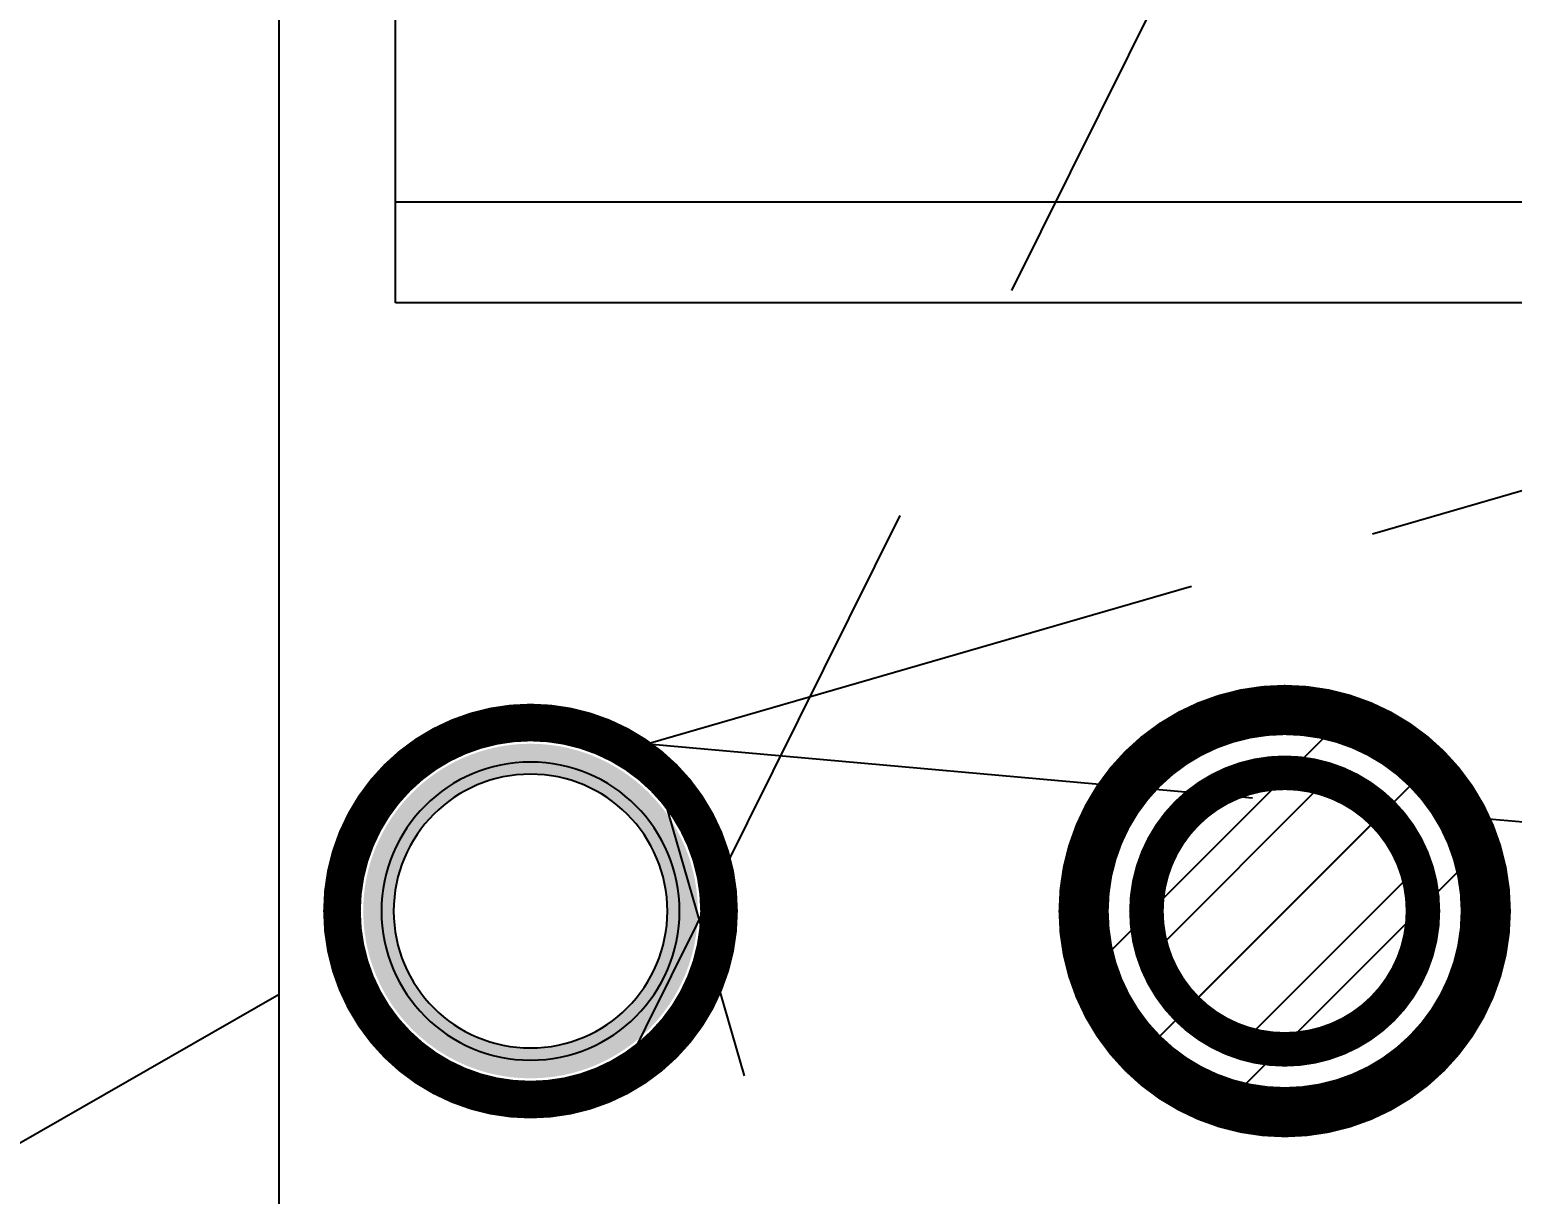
# Model space of a CAD drawing. Header units: inches. Extents: x 0 to 1813292486, y 0 to 3473589894.
# Drawn here: x 600663587 to 600664176, y 3473205586 to 3473206049 of the extents above; entities that cross this region are included whole.
import ezdxf
from ezdxf.enums import TextEntityAlignment as Align

# ---------------------------------------------------------------- set-up
doc = ezdxf.new("R2010")
doc.units = ezdxf.units.IN
doc.header["$LTSCALE"] = 1000
doc.header["$MEASUREMENT"] = 0
doc.linetypes.add('AX-MALL-WALL-P02-QT$0$DASH', pattern=[0.35, 0.25, -0.1])
for name, color, linetype in [('A-Anno-Note', 241, 'Continuous'), ('AX-MALL-DIM-P02$0$A-Anno-Note', 241, 'Continuous'), ('AX-MALL-P02-200$0$A-Anno-Note', 241, 'Continuous'), ('AX-MALL-WALL-P02$0$A-Anno-Note', 241, 'Continuous'), ('AX-MALL-WALL-P02-QT$0$A-Curt', 151, 'Continuous'), ('AX-MALL-WALL-P02-QT$0$A-Detl-Patt', 8, 'Continuous'), ('AX-MALL-WALL-P02-QT$0$A-Detl-Thin', 131, 'Continuous'), ('AX-MALL-WALL-P02-QT$0$A-Fixt', 81, 'Continuous'), ('AX-MALL-WALL-P02-QT$0$A-Wall', 2, 'Continuous'), ('AX-MALL-WALL-P02-QT$0$A-Wall-Patt', 13, 'Continuous'), ('PX-MALL-P02-LG$0$P-Airr-Pipe', 140, 'Continuous'), ('PX-MALL-P02-LG$0$P-Drain-Fldr', 4, 'Continuous'), ('PX-MALL-P02-LG$0$P-Drain-Fldr-ARCH', 161, 'Continuous'), ('PX-MALL-P02-LG$0$P-Drain-Fldr-W100', 4, 'Continuous'), ('PX-MALL-P02-LG$0$P-Drain-Fldr-W50', 4, 'Continuous'), ('PX-MALL-P02-LG$0$P-Pipe-Risr', 7, 'Continuous'), ('PX-MALL-P02-LG$0$P-Pipe-Risr-Arch', 6, 'Continuous'), ('PX-MALL-P02-LG$0$P-Pipe-Risr-W100', 6, 'Continuous'), ('PX-MALL-P02-LG$0$P-Pipe-Risr-W50', 6, 'Continuous')]:
    doc.layers.add(name, color=color, linetype=linetype)
doc.styles.add('AX-MALL-DIM-P02$0$_TCH_DIM', font='gbenor.shx')
doc.styles.add('PX-MALL-P02-LG$0$jzfz', font='gbenor.shx', dxfattribs={"bigfont": 'gbcbig.shx'})

# ---------------------------------------------------------------- blocks, each defined once
blk = doc.blocks.new('AX-MALL-WALL-P02-QT$0$JB-AC(O)-Hide')
for p, q in [((-225, 174.9999999999709), (-450, 174.9999999999709)), ((-450, 174.9999999999709), (-450, 37.4999999999709)), ((-450, 174.9999999999709), (-225, 87.4999999999709)), ((150, 174.9999999999709), (-150, 174.9999999999709)), ((-150, 58.33333333331393), (0, -2.91038304567337e-11))]:
    blk.add_line(p, q)
blk = doc.blocks.new('AX-MALL-WALL-P02-QT$0$tj')
at = {"layer": 'AX-MALL-WALL-P02-QT$0$A-Detl-Patt'}
h = blk.add_hatch(dxfattribs=at)
h.set_pattern_fill('STEEL', color=256, scale=100.0000000000001, angle=50.43183869082386)
h.set_pattern_definition([(75.00000000004839, (-14278.19445574284, 156289.8254051208), (-153.3407249234246, 41.08752340989569), []), (75.00000000004839, (-14317.88195610046, 156358.5661673546), (-153.3407249234246, 41.08752340989569), [])])
edge = h.paths.add_edge_path()
edge.add_arc((274302.9537697641, 370915.3693751197), 354853.2281302969, 270.9601093956941, 275.9513128638887)
edge.add_line((311095.3180618286, 17974.67259407043), (323404.2928284407, 17664.898229599))
edge.add_arc((337498.5854798314, -5423.033113246463), 27049.98445535583, 84.4296474408203, 121.40245730350341, ccw=False)
edge.add_line((340124.270958662, 21499.21483898163), (352435.6233639717, 23411.5238032341))
edge.add_line((352435.6233639717, 23411.5238032341), (352460.3320846558, 23263.57286787033))
edge.add_arc((262948.9762239404, 558936.3422532297), 543099.989586636, 279.486523026639, 288.5053300047131)
edge.add_line((435325.042740941, 43917.80823612213), (435185.9318172932, 44187.60760259628))
edge.add_arc((262948.9762341097, 558936.342259489), 542799.9895904897, 279.51816553668203, 288.50044427399206, ccw=False)
edge.add_line((352706.5441896915, 23608.95860147476), (352681.7270303965, 23756.88773488998))
edge.add_line((352681.7270303965, 23756.88773488998), (340117.7681742907, 21803.84383869171))
edge.add_arc((337510.0970116529, -5455.006554111635), 27383.29552171703, 84.53552636432372, 121.2026843873002)
edge.add_line((323323.7129554749, 17967.02113437653), (311085.7617697716, 18275.00808191299))
edge.add_arc((274273.8104503512, 371474.5356685471), 355112.6948552598, 270.96411062040687, 275.9501261722048, ccw=False)
edge.add_line((280248.9759351015, 16412.11376953125), (280248.9759185314, 16111.96136569977))
blk = doc.blocks.new('AX-MALL-WALL-P02-QT$0$JB-AC(i)-Li')
for p, q in [((-275, 0), (275, 0)), ((-275, 0), (275, 0)), ((-275, -300), (-275, 0)), ((275, 0), (275, -300)), ((-275, -40), (275, -40)), ((275, -260), (-275, -260)), ((275, -300), (-275, -300))]:
    blk.add_line(p, q)
blk = doc.blocks.new('AX-MALL-WALL-P02-QT')
at = {"layer": 'AX-MALL-WALL-P02-QT$0$A-Wall-Patt'}
h = blk.add_hatch(dxfattribs=at)
h.set_pattern_fill('普通砖', color=256, scale=200, style=0)
h.set_pattern_definition([(45, (0, 359.0227), (-353.55353201463, 353.55353201463), [])])
h.paths.add_polyline_path([(600459169.1079701, 3473036171.517438), (600459287.9376043, 3473036235.396879), (600462488.9851414, 3473044828.136208), (600462461.4218816, 3473044945.117878), (600462336.4767953, 3473044991.663589), (600459076.3352844, 3473036240.295215)])
at = {"layer": 'AX-MALL-WALL-P02-QT$0$A-Curt'}
for centre, radius, start, end in [((600458471.6632787, 3473005546.250352), 30700.0002976065, 85.39274756061566, 88.36435421560297), ((600458471.6632776, 3473005546.250353), 30633.33363050489, 85.39599795636602, 88.36435421350464), ((600458471.6632723, 3473005546.250351), 30566.66696474552, 85.39926252796877, 88.36435420368153)]:
    blk.add_arc(centre, radius, start, end, dxfattribs=at)
at = {"layer": 'AX-MALL-WALL-P02-QT$0$A-Detl-Patt', "linetype": 'AX-MALL-WALL-P02-QT$0$DASH'}
blk.add_line((600446782.3612655, 3473024578.500752), (600466705.8818165, 3473043257.218496), dxfattribs=at)
at = {"layer": 'AX-MALL-WALL-P02-QT$0$A-Wall'}
blk.add_line((600459287.9376043, 3473036235.396879), (600462488.9851414, 3473044828.136208), dxfattribs=at)
at = {"layer": 'AX-MALL-WALL-P02-QT$0$A-Detl-Thin', "rotation": 339.5681613091762}
blk.add_blockref('AX-MALL-WALL-P02-QT$0$tj', (600144118.6961328, 3473128496.287411), dxfattribs=at)
at = {"layer": 'AX-MALL-WALL-P02-QT$0$A-Fixt'}
for name, p, rotation in [('AX-MALL-WALL-P02-QT$0$JB-AC(i)-Li', (600459935.3876446, 3473037053.073668), 339.5681613375581), ('AX-MALL-WALL-P02-QT$0$JB-AC(O)-Hide', (600460041.570444, 3473036460.370426), 355.7148468172149)]:
    blk.add_blockref(name, p, dxfattribs=dict(at, rotation=rotation))
blk = doc.blocks.new('AX-MALL-WALL-P02')
at = {"layer": 'AX-MALL-WALL-P02$0$A-Anno-Note'}
blk.add_blockref('AX-MALL-WALL-P02-QT', (0, 0), dxfattribs=at)
blk = doc.blocks.new('PX-MALL-P02-LG$0$P-Risr')
at = {"layer": 'PX-MALL-P02-LG$0$P-Pipe-Risr-W50'}
h = blk.add_hatch(color=0, dxfattribs=at)
edge = h.paths.add_edge_path()
edge.add_ellipse((0, 0), major_axis=(47.05795628796547, 47.05795628796547), ratio=0.9999999999999695, start_angle=225.0000000000009, end_angle=405.0000000000009, ccw=False)
edge.add_ellipse((0, 0), major_axis=(47.05795628796764, 47.05795628796764), ratio=0.9999999999998785, start_angle=133.9675974886221, end_angle=225.0000000000035, ccw=False)
edge.add_line((-66.53919663240958, 1.199087783927098), (-54.4367953546693, 1.199087783927098))
edge.add_ellipse((0, 0), major_axis=(-38.50196423560672, 38.50196423560672), ratio=0.9999999999999859, start_angle=43.73814098242129, end_angle=134.9999999999996)
edge.add_ellipse((0, 0), major_axis=(38.50196423561096, 38.50196423561096), ratio=0.9999999999998216, start_angle=225.0000000000051, end_angle=405.0000000000051)
edge.add_ellipse((0, 0), major_axis=(38.50196423560679, 38.50196423560679), ratio=0.9999999999999831, start_angle=45.00000000000048, end_angle=133.7381409824204)
edge.add_line((-54.43679535467527, 1.199087783927098), (-66.53919663241555, 1.199087783927098))
edge.add_ellipse((0, 0), major_axis=(-47.05795628796762, 47.05795628796762), ratio=0.9999999999998742, start_angle=-45.00000000000358, end_angle=43.967597488629224, ccw=False)
at = {"layer": 'PX-MALL-P02-LG$0$P-Pipe-Risr-Arch', "ltscale": 0.7}
blk.add_circle((0, 0), 59.29000000000001, dxfattribs=at)
at = {"layer": 'PX-MALL-P02-LG$0$P-Pipe-Risr-W100', "color": 0, "const_width": 15}
blk.add_lwpolyline([(-75, 0, 1), (75, 0, 1)], format="xyb", close=True, dxfattribs=at)
at = {"layer": 'PX-MALL-P02-LG$0$P-Pipe-Risr-W50'}
blk.add_circle((0, 0), 54.45000000000001, dxfattribs=at)
at = {"layer": 'PX-MALL-P02-LG$0$P-Pipe-Risr', "style": 'PX-MALL-P02-LG$0$jzfz', "width": 0.6, "flags": 1}
for tag, p in [('SYS-MARK', (0.3310501334344735, -45.65933377496549)), ('RANGE', (0.3337570973526454, -45.67887874227017))]:
    blk.add_attdef(tag, text='', height=0.015625, dxfattribs=at).set_placement(p, align=Align.MIDDLE)
blk = doc.blocks.new('PX-MALL-P02-LG$0$A$C5A9C1854')
at = {"layer": 'PX-MALL-P02-LG$0$P-Drain-Fldr-W50', "ltscale": 0.7}
for p, q in [((52.36634142632829, -16.81565596791916), (-16.81565596786095, 52.36634142627008)), ((38.89087296527578, -38.89087296521757), (-38.89087296527578, 38.89087296521757)), ((16.81565596797736, -52.36634142627008), (-52.36634142621187, 16.81565596791916))]:
    blk.add_line(p, q, dxfattribs=at)
at = {"layer": 'PX-MALL-P02-LG$0$P-Drain-Fldr-W50', "ltscale": 0.7, "const_width": 13.75}
blk.add_lwpolyline([(-54.99999999994179, 0, 1), (55.00000000005821, 0, 1)], format="xyb", close=True, dxfattribs=at)
blk = doc.blocks.new('PX-MALL-P02-LG$0$A$C7D2520B3')
at = {"layer": 'PX-MALL-P02-LG$0$P-Drain-Fldr', "ltscale": 0.7}
for p, q in [((78.54951213949244, -25.22348395187873), (-25.22348395179142, 78.54951213940512)), ((58.33630944791366, -58.33630944788456), (-58.33630944791366, 58.33630944788456)), ((25.22348395196605, -78.54951213940512), (-78.54951213931781, 25.22348395187873))]:
    blk.add_line(p, q, dxfattribs=at)
at = {"layer": 'PX-MALL-P02-LG$0$P-Drain-Fldr', "ltscale": 0.7, "const_width": 20}
blk.add_lwpolyline([(5.820766091346741e-11, -80, 1), (5.820766091346741e-11, 80, 1)], format="xyb", close=True, dxfattribs=at)
blk = doc.blocks.new('PX-MALL-P02-LG$0$A$C2257314B')
at = {"layer": 'PX-MALL-P02-LG$0$P-Drain-Fldr-ARCH', "ltscale": 0.7}
for p, q in [((52.36634142632829, -16.81565596791916), (-16.81565596786095, 52.36634142627008)), ((38.89087296527578, -38.89087296521757), (-38.89087296527578, 38.89087296521757)), ((16.81565596797736, -52.36634142627008), (-52.36634142621187, 16.81565596791916))]:
    blk.add_line(p, q, dxfattribs=at)
for start, end in [(0, 180), (180, 0)]:
    blk.add_arc((5.820766091346741e-11, -1.77635683940025e-15), 55, start, end, dxfattribs=at)
blk = doc.blocks.new('PX-MALL-P02-LG$0$P-Drain-Fldr')
blk.add_blockref('PX-MALL-P02-LG$0$A$C2257314B', (0, 0))
at = {"layer": 'PX-MALL-P02-LG$0$P-Drain-Fldr-W100'}
blk.add_blockref('PX-MALL-P02-LG$0$A$C7D2520B3', (0, 0), dxfattribs=at)
at = {"layer": 'PX-MALL-P02-LG$0$P-Drain-Fldr-W50'}
blk.add_blockref('PX-MALL-P02-LG$0$A$C5A9C1854', (0, 0), dxfattribs=at)
blk = doc.blocks.new('PX-MALL-P02-LG')
at = {"layer": 'PX-MALL-P02-LG$0$P-Airr-Pipe', "xscale": -1, "rotation": 69.56816130750386}
blk.add_blockref('PX-MALL-P02-LG$0$P-Risr', (600459538.8495705, 3473036622.476238), dxfattribs=at)
at = {"layer": 'PX-MALL-P02-LG$0$P-Drain-Fldr', "xscale": -0.9999999999999991, "rotation": 339.5681613075038}
blk.add_blockref('PX-MALL-P02-LG$0$P-Drain-Fldr', (600459819.9760147, 3473036517.748389), dxfattribs=at)
blk = doc.blocks.new('AX-MALL-DIM-P02')
at = {"layer": 'AX-MALL-DIM-P02$0$A-Anno-Note', "style": 'AX-MALL-DIM-P02$0$_TCH_DIM', "width": 0.7}
blk.add_text('1%', height=535.5, rotation=356.6103994212545, dxfattribs=at).set_placement((600460020.0121232, 3473036648.360804))
blk = doc.blocks.new('AX-MALL-P02-200')
at = {"layer": 'AX-MALL-P02-200$0$A-Anno-Note'}
blk.add_blockref('AX-MALL-WALL-P02', (0, 0), dxfattribs=at)
for name in ['AX-MALL-DIM-P02', 'PX-MALL-P02-LG']:
    blk.add_blockref(name, (0, 0), dxfattribs=at)

msp = doc.modelspace()

# ---------------------------------------------------------------- block references
at = {"layer": 'A-Anno-Note', "rotation": 20.43183869077545}
msp.add_blockref('AX-MALL-P02-200', (1250392458.527329, 9048125.682563305), dxfattribs=at)

doc.saveas('drawing.dxf')
